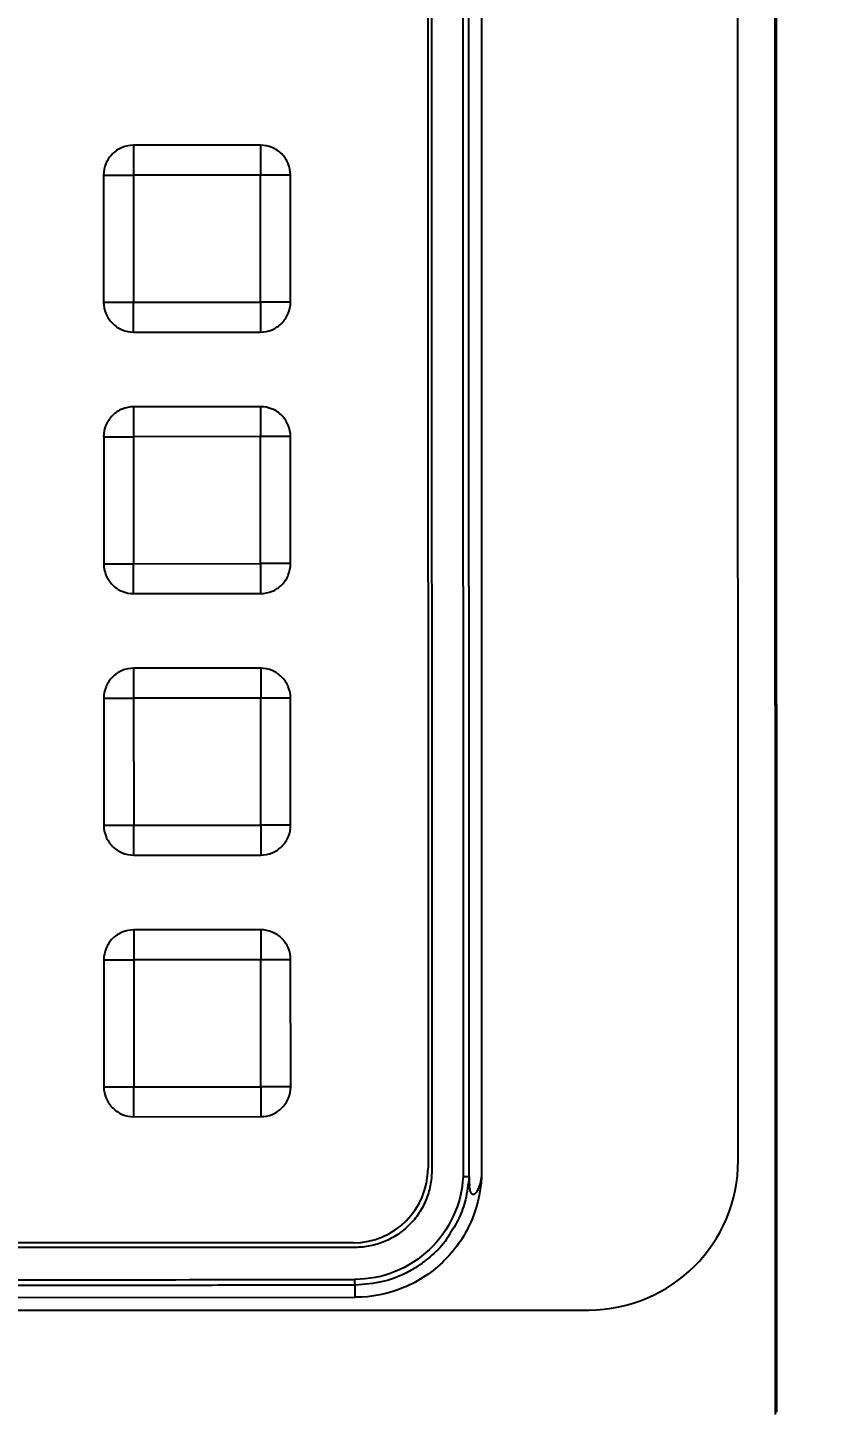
# Model space of a CAD drawing. Header units: inches. Extents: x -1.2 to 16.3, y -13.7 to 34.2.
# Drawn here: x 9.778 to 11.496, y -0.616 to 2.35 of the extents above; entities that cross this region are included whole.
import ezdxf

# ---------------------------------------------------------------- set-up
doc = ezdxf.new("R2010")
doc.units = ezdxf.units.IN
doc.header["$MEASUREMENT"] = 0
doc.layers.add('PSYMS', color=7, linetype='Continuous')
doc.styles.get("Standard").update_dxf_attribs({"font": 'romans.shx'})
doc.dimstyles.get("Standard").update_dxf_attribs({"dimtxt": 0.18, "dimasz": 0.18, "dimexe": 0.18, "dimexo": 0.0625, "dimgap": 0.09, "dimtad": 0, "dimtih": 1, "dimtoh": 1, "dimdec": 4, "dimzin": 0, "dimdsep": 46, "dimtxsty": 'Standard', "dimcen": 0.09, "dimadec": 0, "dimazin": 0, "dimtfac": 1, "dimtdec": 4, "dimtofl": 0, "dimtmove": 0, "dimatfit": 3, "dimfxl": 1, "dimtolj": 1, "dimtzin": 0, "dimarcsym": 0})

# ---------------------------------------------------------------- blocks, each defined once
blk = doc.blocks.new('ATS490D17Y')
at = {"color": 7, "linetype": 'Continuous', "lineweight": 25}
for p, q in [((6.4016, 9.9214), (6.4029, 4.2803)), ((6.4026, 5.5793), (6.4026, 9.92)), ((5.656, 9.2873), (5.657, 4.8033)), ((5.664, 9.2933), (5.665, 4.7973)), ((5.731, 9.3055), (5.732, 4.7851)), ((5.7448, 4.7847), (5.7438, 9.3058)), ((5.7708, 9.2933), (5.7718, 4.7973)), ((6.321, 4.8192), (6.32, 9.2592)), ((6.4011, 4.2758), (6.4, 9.2593)), ((5.2985, 6.9932), (5.0265, 6.9931)), ((4.9625, 6.9291), (4.9626, 6.6571)), ((5.2985, 6.9292), (5.0265, 6.9291)), ((5.0265, 6.9291), (5.0266, 6.6571)), ((5.2986, 6.6572), (5.2985, 6.9292)), ((5.3626, 6.6572), (5.3625, 6.9292)), ((5.0266, 6.6571), (5.2986, 6.6572)), ((5.0266, 6.5931), (5.2986, 6.5932)), ((5.2986, 6.4332), (5.0266, 6.4331)), ((4.9627, 6.3691), (4.9627, 6.0971)), ((5.2987, 6.3692), (5.0267, 6.3691)), ((5.0267, 6.3691), (5.0267, 6.0971)), ((5.2987, 6.0972), (5.2987, 6.3692)), ((5.3627, 6.0972), (5.3627, 6.3692)), ((5.0267, 6.0971), (5.2987, 6.0972)), ((5.0267, 6.0331), (5.2987, 6.0332)), ((5.2988, 5.8732), (5.0268, 5.8731)), ((4.9628, 5.8091), (4.9629, 5.5371)), ((5.2988, 5.8092), (5.0268, 5.8091)), ((5.0268, 5.8091), (5.0269, 5.5371)), ((5.2989, 5.5372), (5.2988, 5.8092)), ((5.3629, 5.5372), (5.3628, 5.8092)), ((5.0269, 5.5371), (5.2989, 5.5372)), ((5.0269, 5.4731), (5.2989, 5.4732)), ((5.2989, 5.3132), (5.0269, 5.3131)), ((4.9629, 5.2491), (4.963, 4.9771)), ((5.2989, 5.2492), (5.0269, 5.2491)), ((5.0269, 5.2491), (5.027, 4.9771)), ((5.299, 4.9772), (5.2989, 5.2492)), ((5.363, 4.9772), (5.3629, 5.2492)), ((5.027, 4.9771), (5.299, 4.9772)), ((5.027, 4.9131), (5.299, 4.9132)), ((5.5011, 4.6332), (2.8451, 4.6326)), ((5.4971, 4.6432), (2.8491, 4.6426)), ((5.5011, 4.5498), (5.5011, 4.5526)), ((5.5011, 4.5264), (5.5011, 4.5498)), ((2.8451, 4.5258), (5.5011, 4.5264)), ((2.825, 4.4984), (6.0011, 4.4992))]:
    blk.add_line(p, q, dxfattribs=at)
for centre, radius in [((6.001, 4.8192), 0.32), ((5.497, 4.8032), 0.16)]:
    blk.add_arc(centre, radius, 270.0131, 0.0131, dxfattribs=at)
for points, knots in [([(5.0265, 6.9931), (5.0181, 6.9931), (5.0098, 6.9915), (4.9943, 6.985), (4.9872, 6.9803), (4.9753, 6.9685), (4.9706, 6.9614), (4.9642, 6.9459), (4.9625, 6.9375), (4.9625, 6.9291)], [0, 0, 0, 0, 0.25, 0.25, 0.5, 0.5, 0.75, 0.75, 1, 1, 1, 1]), ([(5.0265, 6.9931), (5.0265, 6.9931), (5.0265, 6.9917), (5.0265, 6.9862), (5.0265, 6.9838), (5.0265, 6.9779), (5.0265, 6.9745), (5.0265, 6.9633), (5.0265, 6.9547), (5.0265, 6.9399), (5.0265, 6.9337), (5.0265, 6.9291)], [0, 0, 0, 0, 0.25, 0.25, 0.375, 0.375, 0.5, 0.5, 0.75, 0.75, 1, 1, 1, 1]), ([(5.2985, 6.9932), (5.2985, 6.9932), (5.2985, 6.9918), (5.2985, 6.9863), (5.2985, 6.9838), (5.2985, 6.978), (5.2985, 6.9745), (5.2985, 6.9633), (5.2985, 6.9548), (5.2985, 6.94), (5.2985, 6.9338), (5.2985, 6.9292)], [0, 0, 0, 0, 0.25, 0.25, 0.375, 0.375, 0.5, 0.5, 0.75, 0.75, 1, 1, 1, 1]), ([(5.3626, 6.9292), (5.3625, 6.9376), (5.3609, 6.946), (5.3545, 6.9614), (5.3497, 6.9685), (5.3379, 6.9804), (5.3308, 6.9851), (5.3153, 6.9915), (5.3069, 6.9932), (5.2985, 6.9932)], [0, 0, 0, 0, 0.25, 0.25, 0.5, 0.5, 0.75, 0.75, 1, 1, 1, 1]), ([(4.9625, 6.9291), (4.9625, 6.9291), (4.9639, 6.9291), (4.9695, 6.9291), (4.9719, 6.9291), (4.9777, 6.9291), (4.9812, 6.9291), (4.9924, 6.9291), (5.0009, 6.9291), (5.0158, 6.9291), (5.022, 6.9291), (5.0265, 6.9291)], [0, 0, 0, 0, 0.25, 0.25, 0.375, 0.375, 0.5, 0.5, 0.75, 0.75, 1, 1, 1, 1]), ([(5.3625, 6.9292), (5.3625, 6.9292), (5.3611, 6.9292), (5.3556, 6.9292), (5.3532, 6.9292), (5.3473, 6.9292), (5.3439, 6.9292), (5.3327, 6.9292), (5.3241, 6.9292), (5.3093, 6.9292), (5.3031, 6.9292), (5.2985, 6.9292)], [0, 0, 0, 0, 0.25, 0.25, 0.375, 0.375, 0.5, 0.5, 0.75, 0.75, 1, 1, 1, 1]), ([(4.9626, 6.6571), (4.9626, 6.6571), (4.964, 6.6571), (4.9695, 6.6571), (4.972, 6.6571), (4.9778, 6.6571), (4.9813, 6.6571), (4.9925, 6.6571), (5.001, 6.6571), (5.0158, 6.6571), (5.022, 6.6571), (5.0266, 6.6571)], [0, 0, 0, 0, 0.25, 0.25, 0.375, 0.375, 0.5, 0.5, 0.75, 0.75, 1, 1, 1, 1]), ([(4.9626, 6.6571), (4.9626, 6.6487), (4.9643, 6.6404), (4.9707, 6.6249), (4.9754, 6.6178), (4.9873, 6.6059), (4.9944, 6.6012), (5.0099, 6.5948), (5.0182, 6.5931), (5.0266, 6.5931)], [0, 0, 0, 0, 0.25, 0.25, 0.5, 0.5, 0.75, 0.75, 1, 1, 1, 1]), ([(5.0266, 6.5931), (5.0266, 6.5931), (5.0266, 6.5945), (5.0266, 6.6001), (5.0266, 6.6025), (5.0266, 6.6083), (5.0266, 6.6118), (5.0266, 6.623), (5.0266, 6.6315), (5.0266, 6.6464), (5.0266, 6.6526), (5.0266, 6.6571)], [0, 0, 0, 0, 0.25, 0.25, 0.375, 0.375, 0.5, 0.5, 0.75, 0.75, 1, 1, 1, 1]), ([(5.2986, 6.6572), (5.2986, 6.6526), (5.2986, 6.6464), (5.2986, 6.6316), (5.2986, 6.6231), (5.2986, 6.6118), (5.2986, 6.6084), (5.2986, 6.6025), (5.2986, 6.6001), (5.2986, 6.5946), (5.2986, 6.5932), (5.2986, 6.5932)], [0, 0, 0, 0, 0.25, 0.25, 0.5, 0.5, 0.625, 0.625, 0.75, 0.75, 1, 1, 1, 1]), ([(5.3626, 6.6572), (5.3626, 6.6572), (5.3612, 6.6572), (5.3557, 6.6572), (5.3532, 6.6572), (5.3474, 6.6572), (5.3439, 6.6572), (5.3327, 6.6572), (5.3242, 6.6572), (5.3094, 6.6572), (5.3032, 6.6572), (5.2986, 6.6572)], [0, 0, 0, 0, 0.25, 0.25, 0.375, 0.375, 0.5, 0.5, 0.75, 0.75, 1, 1, 1, 1]), ([(5.2986, 6.5932), (5.307, 6.5932), (5.3154, 6.5949), (5.3308, 6.6013), (5.3379, 6.606), (5.3498, 6.6179), (5.3545, 6.625), (5.3609, 6.6405), (5.3626, 6.6488), (5.3626, 6.6572)], [0, 0, 0, 0, 0.25, 0.25, 0.5, 0.5, 0.75, 0.75, 1, 1, 1, 1]), ([(5.0266, 6.4331), (5.0183, 6.4331), (5.0099, 6.4315), (4.9944, 6.425), (4.9873, 6.4203), (4.9755, 6.4085), (4.9707, 6.4014), (4.9643, 6.3859), (4.9627, 6.3775), (4.9626, 6.3691)], [0, 0, 0, 0, 0.25, 0.25, 0.5, 0.5, 0.75, 0.75, 1, 1, 1, 1]), ([(5.0266, 6.4331), (5.0266, 6.4331), (5.0266, 6.4317), (5.0266, 6.4262), (5.0266, 6.4238), (5.0267, 6.4179), (5.0267, 6.4145), (5.0267, 6.4033), (5.0267, 6.3947), (5.0267, 6.3799), (5.0267, 6.3737), (5.0267, 6.3691)], [0, 0, 0, 0, 0.25, 0.25, 0.375, 0.375, 0.5, 0.5, 0.75, 0.75, 1, 1, 1, 1]), ([(5.2986, 6.4332), (5.2986, 6.4332), (5.2986, 6.4318), (5.2986, 6.4263), (5.2986, 6.4238), (5.2987, 6.418), (5.2987, 6.4145), (5.2987, 6.4033), (5.2987, 6.3948), (5.2987, 6.38), (5.2987, 6.3738), (5.2987, 6.3692)], [0, 0, 0, 0, 0.25, 0.25, 0.375, 0.375, 0.5, 0.5, 0.75, 0.75, 1, 1, 1, 1]), ([(5.3627, 6.3692), (5.3627, 6.3776), (5.361, 6.386), (5.3546, 6.4014), (5.3498, 6.4085), (5.338, 6.4204), (5.3309, 6.4251), (5.3154, 6.4315), (5.307, 6.4332), (5.2986, 6.4332)], [0, 0, 0, 0, 0.25, 0.25, 0.5, 0.5, 0.75, 0.75, 1, 1, 1, 1]), ([(4.9626, 6.3691), (4.9626, 6.3691), (4.964, 6.3691), (4.9696, 6.3691), (4.972, 6.3691), (4.9779, 6.3691), (4.9813, 6.3691), (4.9925, 6.3691), (5.0011, 6.3691), (5.0159, 6.3691), (5.0221, 6.3691), (5.0267, 6.3691)], [0, 0, 0, 0, 0.25, 0.25, 0.375, 0.375, 0.5, 0.5, 0.75, 0.75, 1, 1, 1, 1]), ([(5.3627, 6.3692), (5.3627, 6.3692), (5.3613, 6.3692), (5.3557, 6.3692), (5.3533, 6.3692), (5.3474, 6.3692), (5.344, 6.3692), (5.3328, 6.3692), (5.3242, 6.3692), (5.3094, 6.3692), (5.3032, 6.3692), (5.2987, 6.3692)], [0, 0, 0, 0, 0.25, 0.25, 0.375, 0.375, 0.5, 0.5, 0.75, 0.75, 1, 1, 1, 1]), ([(4.9627, 6.0971), (4.9627, 6.0971), (4.9641, 6.0971), (4.9697, 6.0971), (4.9721, 6.0971), (4.9779, 6.0971), (4.9814, 6.0971), (4.9926, 6.0971), (5.0011, 6.0971), (5.0159, 6.0971), (5.0222, 6.0971), (5.0267, 6.0971)], [0, 0, 0, 0, 0.25, 0.25, 0.375, 0.375, 0.5, 0.5, 0.75, 0.75, 1, 1, 1, 1]), ([(4.9627, 6.0971), (4.9627, 6.0887), (4.9644, 6.0804), (4.9708, 6.0649), (4.9756, 6.0578), (4.9874, 6.0459), (4.9945, 6.0412), (5.01, 6.0348), (5.0184, 6.0331), (5.0267, 6.0331)], [0, 0, 0, 0, 0.25, 0.25, 0.5, 0.5, 0.75, 0.75, 1, 1, 1, 1]), ([(5.0267, 6.0331), (5.0267, 6.0331), (5.0267, 6.0345), (5.0267, 6.0401), (5.0267, 6.0425), (5.0267, 6.0483), (5.0267, 6.0518), (5.0267, 6.063), (5.0267, 6.0715), (5.0267, 6.0864), (5.0267, 6.0926), (5.0267, 6.0971)], [0, 0, 0, 0, 0.25, 0.25, 0.375, 0.375, 0.5, 0.5, 0.75, 0.75, 1, 1, 1, 1]), ([(5.3627, 6.0972), (5.3627, 6.0972), (5.3613, 6.0972), (5.3558, 6.0972), (5.3534, 6.0972), (5.3475, 6.0972), (5.3441, 6.0972), (5.3329, 6.0972), (5.3243, 6.0972), (5.3095, 6.0972), (5.3033, 6.0972), (5.2987, 6.0972)], [0, 0, 0, 0, 0.25, 0.25, 0.375, 0.375, 0.5, 0.5, 0.75, 0.75, 1, 1, 1, 1]), ([(5.2987, 6.0972), (5.2987, 6.0926), (5.2987, 6.0864), (5.2987, 6.0716), (5.2987, 6.0631), (5.2987, 6.0518), (5.2987, 6.0484), (5.2987, 6.0425), (5.2987, 6.0401), (5.2987, 6.0346), (5.2987, 6.0332), (5.2987, 6.0332)], [0, 0, 0, 0, 0.25, 0.25, 0.5, 0.5, 0.625, 0.625, 0.75, 0.75, 1, 1, 1, 1]), ([(5.2987, 6.0332), (5.3071, 6.0332), (5.3155, 6.0349), (5.331, 6.0413), (5.3381, 6.046), (5.3499, 6.0579), (5.3547, 6.065), (5.3611, 6.0805), (5.3627, 6.0888), (5.3627, 6.0972)], [0, 0, 0, 0, 0.25, 0.25, 0.5, 0.5, 0.75, 0.75, 1, 1, 1, 1]), ([(5.0268, 5.8731), (5.0184, 5.8731), (5.01, 5.8715), (4.9945, 5.865), (4.9874, 5.8603), (4.9756, 5.8485), (4.9709, 5.8414), (4.9645, 5.8259), (4.9628, 5.8175), (4.9628, 5.8091)], [0, 0, 0, 0, 0.25, 0.25, 0.5, 0.5, 0.75, 0.75, 1, 1, 1, 1]), ([(5.0268, 5.8731), (5.0268, 5.8731), (5.0268, 5.8717), (5.0268, 5.8662), (5.0268, 5.8638), (5.0268, 5.8579), (5.0268, 5.8545), (5.0268, 5.8433), (5.0268, 5.8347), (5.0268, 5.8199), (5.0268, 5.8137), (5.0268, 5.8091)], [0, 0, 0, 0, 0.25, 0.25, 0.375, 0.375, 0.5, 0.5, 0.75, 0.75, 1, 1, 1, 1]), ([(5.2988, 5.8732), (5.2988, 5.8732), (5.2988, 5.8718), (5.2988, 5.8663), (5.2988, 5.8638), (5.2988, 5.858), (5.2988, 5.8545), (5.2988, 5.8433), (5.2988, 5.8348), (5.2988, 5.82), (5.2988, 5.8138), (5.2988, 5.8092)], [0, 0, 0, 0, 0.25, 0.25, 0.375, 0.375, 0.5, 0.5, 0.75, 0.75, 1, 1, 1, 1]), ([(5.3628, 5.8092), (5.3628, 5.8176), (5.3611, 5.826), (5.3547, 5.8414), (5.35, 5.8485), (5.3381, 5.8604), (5.331, 5.8651), (5.3155, 5.8715), (5.3072, 5.8732), (5.2988, 5.8732)], [0, 0, 0, 0, 0.25, 0.25, 0.5, 0.5, 0.75, 0.75, 1, 1, 1, 1]), ([(4.9628, 5.8091), (4.9628, 5.8091), (4.9642, 5.8091), (4.9697, 5.8091), (4.9721, 5.8091), (4.978, 5.8091), (4.9814, 5.8091), (4.9926, 5.8091), (5.0012, 5.8091), (5.016, 5.8091), (5.0222, 5.8091), (5.0268, 5.8091)], [0, 0, 0, 0, 0.25, 0.25, 0.375, 0.375, 0.5, 0.5, 0.75, 0.75, 1, 1, 1, 1]), ([(5.3628, 5.8092), (5.3628, 5.8092), (5.3614, 5.8092), (5.3558, 5.8092), (5.3534, 5.8092), (5.3476, 5.8092), (5.3441, 5.8092), (5.3329, 5.8092), (5.3244, 5.8092), (5.3096, 5.8092), (5.3034, 5.8092), (5.2988, 5.8092)], [0, 0, 0, 0, 0.25, 0.25, 0.375, 0.375, 0.5, 0.5, 0.75, 0.75, 1, 1, 1, 1]), ([(4.9628, 5.5371), (4.9628, 5.5287), (4.9645, 5.5204), (4.9709, 5.5049), (4.9757, 5.4978), (4.9875, 5.4859), (4.9946, 5.4812), (5.0101, 5.4748), (5.0185, 5.4731), (5.0269, 5.4731)], [0, 0, 0, 0, 0.25, 0.25, 0.5, 0.5, 0.75, 0.75, 1, 1, 1, 1]), ([(4.9629, 5.5371), (4.9629, 5.5371), (4.9642, 5.5371), (4.9698, 5.5371), (4.9722, 5.5371), (4.9781, 5.5371), (4.9815, 5.5371), (4.9927, 5.5371), (5.0013, 5.5371), (5.0161, 5.5371), (5.0223, 5.5371), (5.0269, 5.5371)], [0, 0, 0, 0, 0.25, 0.25, 0.375, 0.375, 0.5, 0.5, 0.75, 0.75, 1, 1, 1, 1]), ([(5.0269, 5.4731), (5.0269, 5.4731), (5.0269, 5.4745), (5.0269, 5.4801), (5.0269, 5.4825), (5.0269, 5.4883), (5.0269, 5.4918), (5.0269, 5.503), (5.0269, 5.5115), (5.0269, 5.5264), (5.0269, 5.5326), (5.0269, 5.5371)], [0, 0, 0, 0, 0.25, 0.25, 0.375, 0.375, 0.5, 0.5, 0.75, 0.75, 1, 1, 1, 1]), ([(5.2989, 5.5372), (5.2989, 5.5326), (5.2989, 5.5264), (5.2989, 5.5116), (5.2989, 5.5031), (5.2989, 5.4918), (5.2989, 5.4884), (5.2989, 5.4825), (5.2989, 5.4801), (5.2989, 5.4746), (5.2989, 5.4732), (5.2989, 5.4732)], [0, 0, 0, 0, 0.25, 0.25, 0.5, 0.5, 0.625, 0.625, 0.75, 0.75, 1, 1, 1, 1]), ([(5.3629, 5.5372), (5.3629, 5.5372), (5.3615, 5.5372), (5.3559, 5.5372), (5.3535, 5.5372), (5.3476, 5.5372), (5.3442, 5.5372), (5.333, 5.5372), (5.3244, 5.5372), (5.3096, 5.5372), (5.3034, 5.5372), (5.2989, 5.5372)], [0, 0, 0, 0, 0.25, 0.25, 0.375, 0.375, 0.5, 0.5, 0.75, 0.75, 1, 1, 1, 1]), ([(5.2989, 5.4732), (5.3072, 5.4732), (5.3156, 5.4749), (5.3311, 5.4813), (5.3382, 5.486), (5.35, 5.4979), (5.3548, 5.505), (5.3612, 5.5205), (5.3629, 5.5288), (5.3629, 5.5372)], [0, 0, 0, 0, 0.25, 0.25, 0.5, 0.5, 0.75, 0.75, 1, 1, 1, 1]), ([(5.0269, 5.3131), (5.0185, 5.3131), (5.0102, 5.3115), (4.9947, 5.305), (4.9876, 5.3003), (4.9757, 5.2885), (4.971, 5.2814), (4.9646, 5.2659), (4.9629, 5.2575), (4.9629, 5.2491)], [0, 0, 0, 0, 0.25, 0.25, 0.5, 0.5, 0.75, 0.75, 1, 1, 1, 1]), ([(5.0269, 5.3131), (5.0269, 5.3131), (5.0269, 5.3117), (5.0269, 5.3062), (5.0269, 5.3038), (5.0269, 5.2979), (5.0269, 5.2945), (5.0269, 5.2833), (5.0269, 5.2747), (5.0269, 5.2599), (5.0269, 5.2537), (5.0269, 5.2491)], [0, 0, 0, 0, 0.25, 0.25, 0.375, 0.375, 0.5, 0.5, 0.75, 0.75, 1, 1, 1, 1]), ([(5.2989, 5.3132), (5.2989, 5.3132), (5.2989, 5.3118), (5.2989, 5.3063), (5.2989, 5.3038), (5.2989, 5.298), (5.2989, 5.2945), (5.2989, 5.2833), (5.2989, 5.2748), (5.2989, 5.26), (5.2989, 5.2538), (5.2989, 5.2492)], [0, 0, 0, 0, 0.25, 0.25, 0.375, 0.375, 0.5, 0.5, 0.75, 0.75, 1, 1, 1, 1]), ([(5.3629, 5.2492), (5.3629, 5.2576), (5.3612, 5.266), (5.3548, 5.2814), (5.3501, 5.2885), (5.3382, 5.3004), (5.3311, 5.3051), (5.3157, 5.3115), (5.3073, 5.3132), (5.2989, 5.3132)], [0, 0, 0, 0, 0.25, 0.25, 0.5, 0.5, 0.75, 0.75, 1, 1, 1, 1]), ([(4.9629, 5.2491), (4.9629, 5.2491), (4.9643, 5.2491), (4.9698, 5.2491), (4.9723, 5.2491), (4.9781, 5.2491), (4.9816, 5.2491), (4.9928, 5.2491), (5.0013, 5.2491), (5.0161, 5.2491), (5.0223, 5.2491), (5.0269, 5.2491)], [0, 0, 0, 0, 0.25, 0.25, 0.375, 0.375, 0.5, 0.5, 0.75, 0.75, 1, 1, 1, 1]), ([(5.3629, 5.2492), (5.3629, 5.2492), (5.3615, 5.2492), (5.356, 5.2492), (5.3536, 5.2492), (5.3477, 5.2492), (5.3443, 5.2492), (5.3331, 5.2492), (5.3245, 5.2492), (5.3097, 5.2492), (5.3035, 5.2492), (5.2989, 5.2492)], [0, 0, 0, 0, 0.25, 0.25, 0.375, 0.375, 0.5, 0.5, 0.75, 0.75, 1, 1, 1, 1]), ([(4.963, 4.9771), (4.963, 4.9771), (4.9644, 4.9771), (4.9699, 4.9771), (4.9723, 4.9771), (4.9782, 4.9771), (4.9816, 4.9771), (4.9928, 4.9771), (5.0014, 4.9771), (5.0162, 4.9771), (5.0224, 4.9771), (5.027, 4.9771)], [0, 0, 0, 0, 0.25, 0.25, 0.375, 0.375, 0.5, 0.5, 0.75, 0.75, 1, 1, 1, 1]), ([(4.963, 4.9771), (4.963, 4.9687), (4.9647, 4.9604), (4.9711, 4.9449), (4.9758, 4.9378), (4.9877, 4.9259), (4.9948, 4.9212), (5.0102, 4.9148), (5.0186, 4.9131), (5.027, 4.9131)], [0, 0, 0, 0, 0.25, 0.25, 0.5, 0.5, 0.75, 0.75, 1, 1, 1, 1]), ([(5.027, 4.9131), (5.027, 4.9131), (5.027, 4.9145), (5.027, 4.9201), (5.027, 4.9225), (5.027, 4.9283), (5.027, 4.9318), (5.027, 4.943), (5.027, 4.9515), (5.027, 4.9664), (5.027, 4.9726), (5.027, 4.9771)], [0, 0, 0, 0, 0.25, 0.25, 0.375, 0.375, 0.5, 0.5, 0.75, 0.75, 1, 1, 1, 1]), ([(5.363, 4.9772), (5.363, 4.9772), (5.3616, 4.9772), (5.3561, 4.9772), (5.3536, 4.9772), (5.3478, 4.9772), (5.3443, 4.9772), (5.3331, 4.9772), (5.3246, 4.9772), (5.3098, 4.9772), (5.3036, 4.9772), (5.299, 4.9772)], [0, 0, 0, 0, 0.25, 0.25, 0.375, 0.375, 0.5, 0.5, 0.75, 0.75, 1, 1, 1, 1]), ([(5.299, 4.9772), (5.299, 4.9726), (5.299, 4.9664), (5.299, 4.9516), (5.299, 4.9431), (5.299, 4.9318), (5.299, 4.9284), (5.299, 4.9225), (5.299, 4.9201), (5.299, 4.9146), (5.299, 4.9132), (5.299, 4.9132)], [0, 0, 0, 0, 0.25, 0.25, 0.5, 0.5, 0.625, 0.625, 0.75, 0.75, 1, 1, 1, 1]), ([(5.299, 4.9132), (5.3074, 4.9132), (5.3157, 4.9149), (5.3312, 4.9213), (5.3383, 4.926), (5.3502, 4.9379), (5.3549, 4.945), (5.3613, 4.9605), (5.363, 4.9688), (5.363, 4.9772)], [0, 0, 0, 0, 0.25, 0.25, 0.5, 0.5, 0.75, 0.75, 1, 1, 1, 1]), ([(5.732, 4.7851), (5.7305, 4.7557), (5.7233, 4.7266), (5.6987, 4.6732), (5.6813, 4.6489), (5.6388, 4.6084), (5.6136, 4.5922), (5.5591, 4.5704), (5.5298, 4.5647), (5.5004, 4.5646)], [0, 0, 0, 0, 0.25, 0.25, 0.5, 0.5, 0.75, 0.75, 1, 1, 1, 1]), ([(5.665, 4.7973), (5.665, 4.7864), (5.664, 4.7758), (5.6598, 4.7548), (5.6566, 4.7444), (5.6484, 4.7245), (5.6434, 4.7151), (5.6315, 4.6973), (5.6246, 4.6889), (5.6094, 4.6737), (5.6012, 4.6669), (5.5833, 4.655), (5.5738, 4.6499), (5.5541, 4.6417), (5.5437, 4.6385), (5.5226, 4.6343), (5.5119, 4.6332), (5.5011, 4.6332)], [0, 0, 0, 0, 0.125, 0.125, 0.25, 0.25, 0.375, 0.375, 0.5, 0.5, 0.625, 0.625, 0.75, 0.75, 0.875, 0.875, 1, 1, 1, 1]), ([(5.7718, 4.7973), (5.7719, 4.7619), (5.7648, 4.7264), (5.7377, 4.6609), (5.7176, 4.6309), (5.6675, 4.5807), (5.6375, 4.5606), (5.572, 4.5335), (5.5365, 4.5264), (5.5011, 4.5264)], [0, 0, 0, 0, 0.25, 0.25, 0.5, 0.5, 0.75, 0.75, 1, 1, 1, 1]), ([(5.732, 4.7851), (5.7328, 4.785), (5.7342, 4.785), (5.7363, 4.7849), (5.7381, 4.7849), (5.7398, 4.7849), (5.7412, 4.7848), (5.7424, 4.7848), (5.7433, 4.7848), (5.744, 4.7848), (5.7445, 4.7848), (5.7447, 4.7847), (5.7448, 4.7847), (5.7448, 4.7847)], [0, 0, 0, 0, 0.112526, 0.22073, 0.324613, 0.424173, 0.519409, 0.610321, 0.696908, 0.77917, 0.857106, 0.930716, 1, 1, 1, 1]), ([(5.7448, 4.7847), (5.7448, 4.7841), (5.7449, 4.7826), (5.7449, 4.7806), (5.745, 4.7787), (5.745, 4.7768), (5.7451, 4.7749), (5.7452, 4.7731), (5.7453, 4.7713), (5.7454, 4.7693), (5.7456, 4.7671), (5.7457, 4.7657), (5.7458, 4.7649)], [0, 0, 0, 0, 0.058945, 0.124753, 0.197579, 0.27754, 0.364721, 0.459191, 0.561, 0.670192, 0.829699, 1, 1, 1, 1]), ([(5.7718, 4.7973), (5.7718, 4.7954), (5.7718, 4.7937), (5.7717, 4.7907), (5.7716, 4.7894), (5.7713, 4.786), (5.7711, 4.7843), (5.7705, 4.7797), (5.7701, 4.7774), (5.7689, 4.7713), (5.7681, 4.7684), (5.7657, 4.7609), (5.7642, 4.7576), (5.7613, 4.7524), (5.7599, 4.7505), (5.7574, 4.7478), (5.7562, 4.747), (5.7528, 4.7458), (5.7509, 4.7467), (5.7486, 4.7507), (5.7479, 4.7525), (5.747, 4.7562), (5.7468, 4.7576), (5.7464, 4.7601), (5.7463, 4.761), (5.7461, 4.7624), (5.746, 4.7629), (5.7459, 4.7639), (5.7459, 4.7644), (5.7458, 4.765)], [0, 0, 0, 0, 0.007812, 0.007812, 0.015625, 0.015625, 0.03125, 0.03125, 0.0625, 0.0625, 0.125, 0.125, 0.25, 0.25, 0.375, 0.375, 0.5, 0.5, 0.75, 0.75, 0.875, 0.875, 0.9375, 0.9375, 0.96875, 0.96875, 0.984375, 0.984375, 1, 1, 1, 1]), ([(5.702, 4.6592), (5.7014, 4.658), (5.693, 4.6432), (5.6758, 4.6257), (5.6526, 4.6052), (5.6323, 4.5905), (5.6018, 4.5734), (5.5579, 4.5567), (5.521, 4.5541), (5.5011, 4.5526)], [0, 0, 0, 0, 0.017287, 0.215848, 0.304881, 0.41061, 0.533038, 0.747787, 1, 1, 1, 1]), ([(5.5011, 4.5526), (5.467, 4.5526), (5.3989, 4.5524), (5.2968, 4.5522), (5.1946, 4.552), (5.0925, 4.5519), (4.9903, 4.5517), (4.8882, 4.5516), (4.786, 4.5515), (4.6838, 4.5514), (4.5817, 4.5513), (4.4795, 4.5512), (4.3774, 4.5511), (4.2752, 4.5511), (4.1731, 4.551), (4.0709, 4.551), (3.9688, 4.551), (3.8666, 4.551), (3.7645, 4.5511), (3.6623, 4.5511), (3.5602, 4.5512), (3.458, 4.5513), (3.3558, 4.5513), (3.2537, 4.5515), (3.1515, 4.5516), (3.0494, 4.5517), (2.9472, 4.5519), (2.8791, 4.552), (2.8451, 4.552)], [0, 0, 0, 0, 0.038496, 0.076985, 0.115465, 0.153938, 0.192405, 0.230867, 0.269324, 0.307776, 0.346225, 0.384671, 0.423115, 0.461558, 0.5, 0.538442, 0.576885, 0.615329, 0.653775, 0.692224, 0.730676, 0.769133, 0.807595, 0.846062, 0.884535, 0.923016, 0.961504, 1, 1, 1, 1]), ([(2.8457, 4.564), (2.8784, 4.5639), (2.9437, 4.5638), (3.0416, 4.5636), (3.1396, 4.5635), (3.2718, 4.5633), (3.4382, 4.5632), (3.5928, 4.5632), (3.7007, 4.5631), (3.7957, 4.5631), (3.9562, 4.5632), (4.1724, 4.5633), (4.4714, 4.5635), (4.8421, 4.5638), (5.1935, 4.5642), (5.42, 4.5646), (5.4885, 4.5646), (5.5004, 4.5646)], [0, 0, 0, 0, 0.036923, 0.073846, 0.110768, 0.147691, 0.22328, 0.29887, 0.322406, 0.34518, 0.40617, 0.503708, 0.589396, 0.743852, 0.922441, 0.986567, 1, 1, 1, 1]), ([(5.5011, 4.5526), (5.5009, 4.5527), (5.5007, 4.554), (5.5005, 4.5586), (5.5004, 4.5619), (5.5004, 4.5646)], [0, 0, 0, 0, 0.5, 0.5, 1, 1, 1, 1])]:
    blk.add_open_spline(points, degree=3, knots=knots, dxfattribs=at)
at = {"color": 8, "linetype": 'Continuous', "lineweight": 25}
blk.add_open_spline([(5.7448, 4.7847), (5.7429, 4.7681), (5.7395, 4.7373), (5.7243, 4.6947), (5.7094, 4.6709), (5.702, 4.6592)], degree=3, knots=[0, 0, 0, 0, 0.373587, 0.690242, 1, 1, 1, 1], dxfattribs=at)
blk = doc.blocks.new('*D94')
at = {"layer": 'Defpoints', "color": 0, "transparency": 16777216}
for p in [(-0.4633, 31.6766), (-0.4633, -13.3234), (15.4457, -13.3234)]:
    blk.add_point(p, dxfattribs=at)
at = {"layer": 'PSYMS', "color": 0, "lineweight": -2, "transparency": 16777216}
for p, q in [((-0.4008, 31.6766), (15.6257, 31.6766)), ((15.4457, 31.4966), (15.4457, 10.4546)), ((15.4457, -13.1434), (15.4457, 9.7746)), ((-0.4008, -13.3234), (15.6257, -13.3234))]:
    blk.add_line(p, q, dxfattribs=at)
at = {"layer": 'PSYMS', "color": 0, "transparency": 16777216}
for points in [[(15.4157, 31.4966), (15.4757, 31.4966), (15.4457, 31.6766)], [(15.4157, -13.1434), (15.4757, -13.1434), (15.4457, -13.3234)]]:
    blk.add_solid(points, dxfattribs=at)
at = {"layer": 'PSYMS', "color": 0, "transparency": 16777216, "insert": (15.4457, 10.1146), "char_height": 0.5, "attachment_point": 5}
blk.add_mtext('\\A1;45.00', dxfattribs=at)

msp = doc.modelspace()

# ---------------------------------------------------------------- block references
at = {"layer": 'PSYMS'}
msp.add_blockref('ATS490D17Y', (4.9776, -4.8944), dxfattribs=at)

# ---------------------------------------------------------------- dimensions: what is measured, and where the dimension line sits
dim = msp.add_linear_dim(base=(15.4457, -13.3234), p1=(-0.4633, 31.6766), p2=(-0.4633, -13.3234), angle=90, dimstyle='Standard', override={"dimtxt": 0.5, "dimdec": 2}, dxfattribs=at)
dim.commit()
dim.dimension.update_dxf_attribs({"geometry": '*D94', "text_midpoint": (15.4457, 10.1146), "dimtype": 160})

doc.saveas('drawing.dxf')
